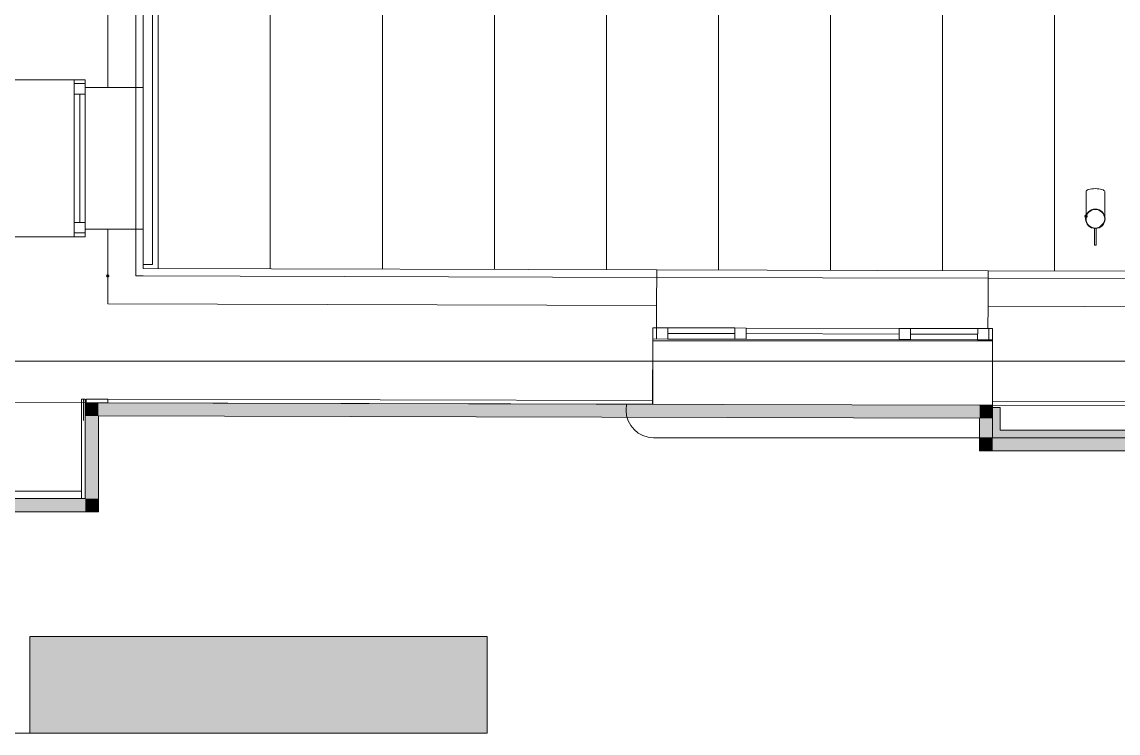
# Model space of a CAD drawing. Header units: millimetres. Extents: x 0 to 1189, y 0 to 841.
# Drawn here: x 405.9 to 464.6, y 397.5 to 435.5 of the extents above; entities that cross this region are included whole.
import ezdxf

# ---------------------------------------------------------------- set-up
doc = ezdxf.new("R2010")
doc.units = ezdxf.units.MM

msp = doc.modelspace()

# ---------------------------------------------------------------- hatches: boundary and pattern name
h = msp.add_hatch(color=7)
h.dxf.hatch_style = 2
h.paths.add_polyline_path([(462.836707, 425.13342), (462.863145, 425.069858), (462.926707, 425.04342), (462.99027, 425.069858), (463.016707, 425.13342), (463.016707, 425.14542), (462.99027, 425.208983), (462.926707, 425.23542), (462.863145, 425.208983), (462.836707, 425.14542)])
h = msp.add_hatch(color=7)
h.dxf.hatch_style = 2
h.paths.add_polyline_path([(410.526627, 422.033415), (410.463065, 422.006978), (410.436627, 421.943415), (410.463065, 421.879853), (410.526627, 421.853415), (410.59419, 421.879853), (410.620627, 421.943415), (410.59419, 422.006978)])
at = {"true_color": 0xf1d696}
h = msp.add_hatch(color=41, dxfattribs=at)
h.dxf.hatch_style = 2
h.paths.add_polyline_path([(410.026626, 414.445404), (409.326625, 414.447404), (409.326625, 415.147405)])
h = msp.add_hatch(color=41, dxfattribs=at)
h.dxf.hatch_style = 2
h.paths.add_polyline_path([(409.326625, 415.147405), (410.026626, 415.145405), (410.026626, 414.445404)])
h = msp.add_hatch(color=41, dxfattribs=at)
h.dxf.hatch_style = 2
h.paths.add_polyline_path([(410.026626, 414.445404), (410.026626, 415.145405), (457.223699, 415.021405), (457.222699, 414.320404)])
h = msp.add_hatch(color=41, dxfattribs=at)
h.dxf.hatch_style = 2
h.paths.add_polyline_path([(457.222699, 414.320404), (457.223699, 415.021405), (457.9237, 415.019405)])
h = msp.add_hatch(color=41, dxfattribs=at)
h.dxf.hatch_style = 2
h.paths.add_polyline_path([(457.9217, 415.018405), (457.9227, 414.319404), (457.222699, 414.320404)])
h = msp.add_hatch(color=7)
h.dxf.hatch_style = 2
h.paths.add_polyline_path([(457.9217, 413.676403), (457.9217, 414.898405), (458.3217, 414.898405), (458.3217, 413.676403)])
h = msp.add_hatch(color=41, dxfattribs=at)
h.dxf.hatch_style = 2
h.paths.add_polyline_path([(410.026626, 410.012397), (409.326625, 410.012397), (409.326625, 414.447404), (410.026626, 414.445404)])
h = msp.add_hatch(color=41, dxfattribs=at)
h.dxf.hatch_style = 2
h.paths.add_polyline_path([(457.222699, 414.320404), (457.9227, 414.319404), (457.9217, 413.276402), (457.221699, 413.276402)])
h = msp.add_hatch(color=7)
h.dxf.hatch_style = 2
h.paths.add_polyline_path([(457.9217, 413.276402), (457.9217, 413.676403), (467.351714, 413.676403), (467.351714, 413.276402)])
h = msp.add_hatch(color=41, dxfattribs=at)
h.dxf.hatch_style = 2
h.paths.add_polyline_path([(457.220699, 412.576401), (457.221699, 413.276402), (457.9217, 413.276402)])
h = msp.add_hatch(color=41, dxfattribs=at)
h.dxf.hatch_style = 2
h.paths.add_polyline_path([(457.9217, 413.276402), (457.9207, 412.576401), (457.220699, 412.576401)])
h = msp.add_hatch(color=41, dxfattribs=at)
h.dxf.hatch_style = 2
h.paths.add_polyline_path([(457.9207, 412.576401), (457.9217, 413.276402), (467.751715, 413.276402), (467.750715, 412.576401)])
h = msp.add_hatch(color=41, dxfattribs=at)
h.dxf.hatch_style = 2
h.paths.add_polyline_path([(379.187579, 409.312396), (379.187579, 410.012397), (409.326625, 410.012397), (409.326625, 409.312396)])
h = msp.add_hatch(color=41, dxfattribs=at)
h.dxf.hatch_style = 2
h.paths.add_polyline_path([(409.326625, 410.012397), (410.026626, 409.312396), (409.326625, 409.312396)])
h = msp.add_hatch(color=41, dxfattribs=at)
h.dxf.hatch_style = 2
h.paths.add_polyline_path([(410.026626, 410.012397), (410.026626, 409.312396), (409.326625, 410.012397)])
at = {"true_color": 0xffffff}
h = msp.add_hatch(color=7, dxfattribs=at)
h.dxf.hatch_style = 2
h.paths.add_polyline_path([(406.348621, 402.631386), (430.846658, 402.631386), (430.846658, 397.455378), (406.348621, 397.455378)])
at = {"true_color": 0x0077b0}
h = msp.add_hatch(color=144, dxfattribs=at)
h.dxf.hatch_style = 2
h.paths.add_polyline_path([(407.860495, 402.649132), (407.936907, 402.62357), (407.96247, 402.547157), (407.96247, 400.729801), (407.936907, 400.655042), (407.860495, 400.631133), (407.784358, 400.655042), (407.759071, 400.729801), (407.759071, 402.21698), (407.350069, 401.599067), (407.305008, 401.554694), (407.254158, 401.540087), (407.205307, 401.554694), (407.161003, 401.599067), (406.75145, 402.21698), (406.75145, 400.729801), (406.726163, 400.655042), (406.650026, 400.631133), (406.573889, 400.655042), (406.548602, 400.729801), (406.548602, 402.547157), (406.573889, 402.62357), (406.650026, 402.649132), (406.699015, 402.636385), (406.737669, 402.59842), (407.254158, 401.822309), (407.776159, 402.603933), (407.812126, 402.638108)])
h = msp.add_hatch(color=144, dxfattribs=at)
h.dxf.hatch_style = 2
h.paths.add_polyline_path([(410.285578, 401.638755), (410.08218, 401.638755), (410.008661, 401.664042), (409.983512, 401.740178), (410.008661, 401.816315), (410.08218, 401.841602), (410.285578, 401.841602), (410.402505, 401.86434), (410.500001, 401.929245), (410.566147, 402.027155), (410.587644, 402.143668), (410.566147, 402.260594), (410.500001, 402.358091), (410.402505, 402.424236), (410.285578, 402.445734), (409.882089, 402.445734), (409.805952, 402.471228), (409.780665, 402.547157), (409.805952, 402.62357), (409.882089, 402.649132), (410.285578, 402.649132), (410.386011, 402.640098), (410.479262, 402.612821), (410.564553, 402.567044), (410.641112, 402.502509), (410.706078, 402.424038), (410.752802, 402.337765), (410.781026, 402.244153), (410.790491, 402.143668), (410.777865, 402.024657), (410.739917, 401.917532), (410.676545, 401.822602), (410.587644, 401.740178), (410.676545, 401.657754), (410.739917, 401.562825), (410.777865, 401.4557), (410.790491, 401.336689), (410.790491, 401.13329), (410.781026, 401.033245), (410.752802, 400.940641), (410.706078, 400.855478), (410.641112, 400.777756), (410.563391, 400.713221), (410.478228, 400.667444), (410.385624, 400.640168), (410.285578, 400.631133), (409.882089, 400.631133), (409.805952, 400.655042), (409.780665, 400.729801), (409.805952, 400.806213), (409.882089, 400.831776), (410.285578, 400.831776), (410.402505, 400.854582), (410.500001, 400.921624), (410.566147, 401.0185), (410.587644, 401.136046), (410.587644, 401.336689), (410.566147, 401.453615), (410.500001, 401.551111), (410.402505, 401.617257)])
h = msp.add_hatch(color=144, dxfattribs=at)
h.dxf.hatch_style = 2
h.paths.add_polyline_path([(409.274919, 401.13329), (408.46794, 401.13329), (408.391804, 401.158853), (408.366517, 401.235265), (408.391804, 401.311402), (408.46794, 401.336689), (409.274919, 401.336689), (409.351056, 401.311402), (409.376343, 401.235265), (409.351056, 401.158853)])
h = msp.add_hatch(color=144, dxfattribs=at)
h.paths.add_polyline_path([(418.032318, 399.656248), (418.032318, 398.445228), (418.002828, 398.288545), (417.913807, 398.157494), (417.7831, 398.070057), (417.628828, 398.041739), (417.425981, 398.041739), (417.269643, 398.070057), (417.141003, 398.157494), (417.051981, 398.288545), (417.022491, 398.445228), (417.022491, 399.04936), (417.051981, 399.206043), (417.141003, 399.337095), (417.270676, 399.423498), (417.425981, 399.45285), (417.829471, 399.45285), (417.829471, 399.656248), (417.814932, 399.734383), (417.772695, 399.800115), (417.707376, 399.84187), (417.628828, 399.856339), (417.324006, 399.856339), (417.250488, 399.881833), (417.225339, 399.957763), (417.250488, 400.034175), (417.324006, 400.059738), (417.628828, 400.059738), (417.785167, 400.030041), (417.913807, 399.941227), (418.002828, 399.81238)])
h.paths.add_polyline_path([(417.829471, 398.445228), (417.829471, 399.249451), (417.425981, 399.249451), (417.347433, 399.235189), (417.282114, 399.193227), (417.239877, 399.127495), (417.225339, 399.04936), (417.225339, 398.445228), (417.240221, 398.368127), (417.28487, 398.301361), (417.349844, 398.256988), (417.425981, 398.242381), (417.628828, 398.242381), (417.705998, 398.256988), (417.769939, 398.301361), (417.814588, 398.367093)])
h = msp.add_hatch(color=144, dxfattribs=at)
h.paths.add_polyline_path([(406.548602, 398.543896), (406.548602, 398.947937), (406.557637, 399.049576), (406.584914, 399.142998), (406.63069, 399.228462), (406.695226, 399.306227), (406.77299, 399.370762), (406.858454, 399.416538), (406.951877, 399.443815), (407.053516, 399.45285), (407.248577, 399.416883), (407.411806, 399.308983), (407.476341, 399.231175), (407.522118, 399.145409), (407.549394, 399.051169), (407.558429, 398.947937), (407.558429, 398.543896), (407.548963, 398.44385), (407.52074, 398.351246), (407.474015, 398.266083), (407.40905, 398.188362), (407.332491, 398.123827), (407.247199, 398.07805), (407.153949, 398.050773), (407.053516, 398.041739), (406.951877, 398.050773), (406.858454, 398.07805), (406.77299, 398.123827), (406.695226, 398.188362), (406.63069, 398.266083), (406.584914, 398.351246), (406.557637, 398.44385)])
h.paths.add_polyline_path([(407.355582, 398.546652), (407.355582, 398.950693), (407.334084, 399.066172), (407.267938, 399.165115), (407.170442, 399.230779), (407.053516, 399.252207), (406.936589, 399.230779), (406.839093, 399.165115), (406.772947, 399.066172), (406.75145, 398.950693), (406.75145, 398.546652), (406.772947, 398.429105), (406.839093, 398.332229), (406.936589, 398.265188), (407.053516, 398.242381), (407.170442, 398.265188), (407.267938, 398.332229), (407.334084, 398.430139)])
h = msp.add_hatch(color=144, dxfattribs=at)
h.dxf.hatch_style = 2
h.paths.add_polyline_path([(408.064329, 399.45285), (408.972732, 399.45285), (409.128106, 399.423498), (409.258261, 399.337095), (409.347076, 399.206043), (409.376773, 399.04936), (409.376773, 398.140406), (409.35121, 398.065648), (409.274798, 398.041739), (409.198661, 398.065648), (409.173374, 398.140406), (409.173374, 399.04936), (409.158905, 399.127495), (409.11715, 399.193227), (409.051349, 399.236222), (408.972732, 399.249451), (408.769885, 399.249451), (408.769885, 398.140406), (408.744391, 398.065648), (408.668461, 398.041739), (408.59446, 398.065648), (408.569242, 398.140406), (408.569242, 399.249451), (408.165753, 399.249451), (408.165753, 398.140406), (408.140466, 398.065648), (408.064329, 398.041739), (407.988192, 398.065648), (407.962905, 398.140406), (407.962905, 399.354182), (407.988192, 399.427907)])
h = msp.add_hatch(color=144, dxfattribs=at)
h.dxf.hatch_style = 2
h.paths.add_polyline_path([(410.472488, 398.140406), (410.472488, 399.354182), (410.497775, 399.427907), (410.573911, 399.45285), (411.078824, 399.45285), (411.233096, 399.423498), (411.363803, 399.337095), (411.452824, 399.206043), (411.482314, 399.04936), (411.482314, 398.140406), (411.457027, 398.065648), (411.38089, 398.041739), (411.304754, 398.065648), (411.279467, 398.140406), (411.279467, 399.04936), (411.264928, 399.127495), (411.222692, 399.193227), (411.157373, 399.236222), (411.078824, 399.249451), (410.675335, 399.249451), (410.675335, 398.140406), (410.650048, 398.065648), (410.573911, 398.041739), (410.497775, 398.065648)])
h = msp.add_hatch(color=144, dxfattribs=at)
h.paths.add_polyline_path([(411.886791, 398.543896), (411.886791, 398.947937), (411.895825, 399.049576), (411.923102, 399.142998), (411.968879, 399.228462), (412.033414, 399.306227), (412.111178, 399.370762), (412.196642, 399.416538), (412.290065, 399.443815), (412.391704, 399.45285), (412.586765, 399.416883), (412.749994, 399.308983), (412.814529, 399.231175), (412.860306, 399.145409), (412.887582, 399.051169), (412.896617, 398.947937), (412.896617, 398.543896), (412.887152, 398.44385), (412.858928, 398.351246), (412.812204, 398.266083), (412.747238, 398.188362), (412.670679, 398.123827), (412.585387, 398.07805), (412.492137, 398.050773), (412.391704, 398.041739), (412.290065, 398.050773), (412.196642, 398.07805), (412.111178, 398.123827), (412.033414, 398.188362), (411.968879, 398.266083), (411.923102, 398.351246), (411.895825, 398.44385)])
h.paths.add_polyline_path([(412.69377, 398.546652), (412.69377, 398.950693), (412.672272, 399.066172), (412.606127, 399.165115), (412.50863, 399.230779), (412.391704, 399.252207), (412.274777, 399.230779), (412.177281, 399.165115), (412.111135, 399.066172), (412.089638, 398.950693), (412.089638, 398.546652), (412.111135, 398.429105), (412.177281, 398.332229), (412.274777, 398.265188), (412.391704, 398.242381), (412.50863, 398.265188), (412.606127, 398.332229), (412.672272, 398.430139)])
h = msp.add_hatch(color=144, dxfattribs=at)
h.dxf.hatch_style = 2
h.paths.add_polyline_path([(413.806007, 399.45285), (414.209496, 399.45285), (414.285633, 399.427907), (414.31092, 399.354182), (414.31092, 398.140406), (414.285633, 398.065648), (414.209496, 398.041739), (414.13336, 398.065648), (414.108073, 398.140406), (414.108073, 399.249451), (413.876562, 399.249451), (413.495673, 398.109538), (413.461704, 398.058689), (413.402517, 398.041739), (413.326381, 398.067026), (413.301094, 398.143162), (413.306606, 398.174582), (413.704583, 399.37127), (413.744753, 399.433144)])
h = msp.add_hatch(color=144, dxfattribs=at)
h.paths.add_polyline_path([(415.522376, 399.249451), (415.118886, 399.249451), (415.040338, 399.235189), (414.975019, 399.193227), (414.932782, 399.127495), (414.918244, 399.04936), (414.918244, 398.445228), (414.933127, 398.368127), (414.977775, 398.301361), (415.042749, 398.256988), (415.118886, 398.242381), (415.321733, 398.242381), (415.398903, 398.256988), (415.462844, 398.301361), (415.507493, 398.367093), (415.522376, 398.445228)])
h.paths.add_polyline_path([(415.925865, 398.140406), (415.900923, 398.065648), (415.827198, 398.041739), (415.697593, 398.06737), (415.595687, 398.145918), (415.470493, 398.06737), (415.321733, 398.041739), (415.118886, 398.041739), (414.962548, 398.070057), (414.833908, 398.157494), (414.744887, 398.287512), (414.715397, 398.445228), (414.715397, 399.04936), (414.744887, 399.206043), (414.833908, 399.337095), (414.962548, 399.423498), (415.118886, 399.45285), (415.623799, 399.45285), (415.699936, 399.427907), (415.725223, 399.354182), (415.725223, 398.343805), (415.750785, 398.267668), (415.827198, 398.242381), (415.900923, 398.216818)])
h = msp.add_hatch(color=144, dxfattribs=at)
h.paths.add_polyline_path([(418.436794, 398.543896), (418.436794, 398.947937), (418.445829, 399.049576), (418.473106, 399.142998), (418.518882, 399.228462), (418.583418, 399.306227), (418.661182, 399.370762), (418.746646, 399.416538), (418.840069, 399.443815), (418.941708, 399.45285), (419.136769, 399.416883), (419.299998, 399.308983), (419.364533, 399.231175), (419.41031, 399.145409), (419.437586, 399.051169), (419.446621, 398.947937), (419.446621, 398.543896), (419.437155, 398.44385), (419.408931, 398.351246), (419.362207, 398.266083), (419.297241, 398.188362), (419.220683, 398.123827), (419.135391, 398.07805), (419.042141, 398.050773), (418.941708, 398.041739), (418.840069, 398.050773), (418.746646, 398.07805), (418.661182, 398.123827), (418.583418, 398.188362), (418.518882, 398.266083), (418.473106, 398.351246), (418.445829, 398.44385)])
h.paths.add_polyline_path([(419.243774, 398.546652), (419.243774, 398.950693), (419.222276, 399.066172), (419.15613, 399.165115), (419.058634, 399.230779), (418.941708, 399.252207), (418.824781, 399.230779), (418.727285, 399.165115), (418.661139, 399.066172), (418.639642, 398.950693), (418.639642, 398.546652), (418.661139, 398.429105), (418.727285, 398.332229), (418.824781, 398.265188), (418.941708, 398.242381), (419.058634, 398.265188), (419.15613, 398.332229), (419.222276, 398.430139)])
h = msp.add_hatch(color=144, dxfattribs=at)
h.dxf.hatch_style = 2
h.paths.add_polyline_path([(420.542346, 398.140406), (420.542346, 399.354182), (420.567633, 399.427907), (420.64377, 399.45285), (421.148683, 399.45285), (421.302955, 399.423498), (421.433661, 399.337095), (421.522683, 399.206043), (421.552173, 399.04936), (421.552173, 398.140406), (421.526886, 398.065648), (421.450749, 398.041739), (421.374613, 398.065648), (421.349326, 398.140406), (421.349326, 399.04936), (421.334787, 399.127495), (421.29255, 399.193227), (421.227231, 399.236222), (421.148683, 399.249451), (420.745194, 399.249451), (420.745194, 398.140406), (420.719907, 398.065648), (420.64377, 398.041739), (420.567633, 398.065648)])
h = msp.add_hatch(color=144, dxfattribs=at)
h.paths.add_polyline_path([(421.956649, 398.543896), (421.956649, 398.947937), (421.965684, 399.049576), (421.992961, 399.142998), (422.038737, 399.228462), (422.103273, 399.306227), (422.181037, 399.370762), (422.266501, 399.416538), (422.359924, 399.443815), (422.461563, 399.45285), (422.656624, 399.416883), (422.819852, 399.308983), (422.884388, 399.231175), (422.930164, 399.145409), (422.957441, 399.051169), (422.966476, 398.947937), (422.966476, 398.543896), (422.95701, 398.44385), (422.928786, 398.351246), (422.882062, 398.266083), (422.817096, 398.188362), (422.740538, 398.123827), (422.655246, 398.07805), (422.561996, 398.050773), (422.461563, 398.041739), (422.359924, 398.050773), (422.266501, 398.07805), (422.181037, 398.123827), (422.103273, 398.188362), (422.038737, 398.266083), (421.992961, 398.351246), (421.965684, 398.44385)])
h.paths.add_polyline_path([(422.763629, 398.546652), (422.763629, 398.950693), (422.742131, 399.066172), (422.675985, 399.165115), (422.578489, 399.230779), (422.461563, 399.252207), (422.344636, 399.230779), (422.24714, 399.165115), (422.180994, 399.066172), (422.159497, 398.950693), (422.159497, 398.546652), (422.180994, 398.429105), (422.24714, 398.332229), (422.344636, 398.265188), (422.461563, 398.242381), (422.578489, 398.265188), (422.675985, 398.332229), (422.742131, 398.430139)])
h = msp.add_hatch(color=144, dxfattribs=at)
h.dxf.hatch_style = 2
h.paths.add_polyline_path([(423.472376, 399.45285), (424.380779, 399.45285), (424.536153, 399.423498), (424.666308, 399.337095), (424.755123, 399.206043), (424.78482, 399.04936), (424.78482, 398.140406), (424.759257, 398.065648), (424.682845, 398.041739), (424.606708, 398.065648), (424.581421, 398.140406), (424.581421, 399.04936), (424.566952, 399.127495), (424.525197, 399.193227), (424.459396, 399.236222), (424.380779, 399.249451), (424.177931, 399.249451), (424.177931, 398.140406), (424.152438, 398.065648), (424.076508, 398.041739), (424.002507, 398.065648), (423.977289, 398.140406), (423.977289, 399.249451), (423.5738, 399.249451), (423.5738, 398.140406), (423.548513, 398.065648), (423.472376, 398.041739), (423.396239, 398.065648), (423.370952, 398.140406), (423.370952, 399.354182), (423.396239, 399.427907)])
h = msp.add_hatch(color=144, dxfattribs=at)
h.paths.add_polyline_path([(425.189021, 398.543896), (425.189021, 398.947937), (425.198056, 399.049576), (425.225332, 399.142998), (425.271109, 399.228462), (425.335644, 399.306227), (425.413409, 399.370762), (425.498873, 399.416538), (425.592295, 399.443815), (425.693934, 399.45285), (425.888996, 399.416883), (426.052224, 399.308983), (426.116759, 399.231175), (426.162536, 399.145409), (426.189813, 399.051169), (426.198847, 398.947937), (426.198847, 398.543896), (426.189382, 398.44385), (426.161158, 398.351246), (426.114434, 398.266083), (426.049468, 398.188362), (425.97291, 398.123827), (425.887618, 398.07805), (425.794367, 398.050773), (425.693934, 398.041739), (425.592295, 398.050773), (425.498873, 398.07805), (425.413409, 398.123827), (425.335644, 398.188362), (425.271109, 398.266083), (425.225332, 398.351246), (425.198056, 398.44385)])
h.paths.add_polyline_path([(425.996, 398.546652), (425.996, 398.950693), (425.974503, 399.066172), (425.908357, 399.165115), (425.810861, 399.230779), (425.693934, 399.252207), (425.577008, 399.230779), (425.479512, 399.165115), (425.413366, 399.066172), (425.391868, 398.950693), (425.391868, 398.546652), (425.413366, 398.429105), (425.479512, 398.332229), (425.577008, 398.265188), (425.693934, 398.242381), (425.810861, 398.265188), (425.908357, 398.332229), (425.974503, 398.430139)])
h = msp.add_hatch(color=144, dxfattribs=at)
h.dxf.hatch_style = 2
h.paths.add_polyline_path([(427.108237, 399.45285), (427.511727, 399.45285), (427.587863, 399.427907), (427.61315, 399.354182), (427.61315, 398.140406), (427.587863, 398.065648), (427.511727, 398.041739), (427.43559, 398.065648), (427.410303, 398.140406), (427.410303, 399.249451), (427.178793, 399.249451), (426.797903, 398.109538), (426.763934, 398.058689), (426.704748, 398.041739), (426.628611, 398.067026), (426.603324, 398.143162), (426.608836, 398.174582), (427.006814, 399.37127), (427.046983, 399.433144)])
h = msp.add_hatch(color=144, dxfattribs=at)
h.dxf.hatch_style = 2
h.paths.add_polyline_path([(428.220474, 398.789738), (428.855474, 399.424738), (428.886618, 399.446235), (428.92603, 399.45285), (429.002166, 399.427907), (429.027453, 399.354182), (428.996585, 399.283627), (428.553408, 398.837694), (429.008161, 398.199937), (429.027453, 398.140406), (429.002166, 398.065648), (428.92603, 398.041739), (428.877454, 398.052418), (428.841694, 398.084182), (428.406785, 398.693826), (428.220474, 398.50476), (428.220474, 398.140406), (428.195187, 398.065648), (428.119051, 398.041739), (428.042914, 398.065648), (428.017627, 398.140406), (428.017627, 399.354182), (428.042914, 399.427907), (428.119051, 399.45285), (428.195187, 399.427907), (428.220474, 399.354182)])
h = msp.add_hatch(color=144, dxfattribs=at)
h.paths.add_polyline_path([(430.238909, 399.249451), (429.83542, 399.249451), (429.756871, 399.235189), (429.691552, 399.193227), (429.649316, 399.127495), (429.634777, 399.04936), (429.634777, 398.445228), (429.64966, 398.368127), (429.694308, 398.301361), (429.759283, 398.256988), (429.83542, 398.242381), (430.038267, 398.242381), (430.115437, 398.256988), (430.179378, 398.301361), (430.224026, 398.367093), (430.238909, 398.445228)])
h.paths.add_polyline_path([(430.642399, 398.140406), (430.617456, 398.065648), (430.543731, 398.041739), (430.414127, 398.06737), (430.312221, 398.145918), (430.187026, 398.06737), (430.038267, 398.041739), (429.83542, 398.041739), (429.679081, 398.070057), (429.550441, 398.157494), (429.46142, 398.287512), (429.43193, 398.445228), (429.43193, 399.04936), (429.46142, 399.206043), (429.550441, 399.337095), (429.679081, 399.423498), (429.83542, 399.45285), (430.340333, 399.45285), (430.416469, 399.427907), (430.441756, 399.354182), (430.441756, 398.343805), (430.467319, 398.267668), (430.543731, 398.242381), (430.617456, 398.216818)])

# ---------------------------------------------------------------- linework, layer by layer
at = {"color": 7, "lineweight": 0}
for points in [[(413.237631, 497.334531), (413.237631, 422.336416)], [(419.237641, 497.334531), (419.237641, 422.321416)], [(425.23765, 497.334531), (425.23765, 422.305416)], [(431.237659, 497.334531), (431.237659, 422.289416)], [(437.237668, 497.334531), (437.237668, 422.273416)], [(443.237677, 497.334531), (443.237677, 422.257416)], [(449.237686, 497.334531), (449.237686, 422.242416)], [(455.237696, 497.334531), (455.237696, 422.226416)], [(461.237705, 497.334531), (461.237705, 422.210416)], [(412.926631, 496.74753), (412.926631, 422.547416)], [(412.026629, 495.547528), (412.026629, 432.044431)], [(412.42663, 432.044431), (412.42663, 495.747528)], [(410.526627, 494.047525), (410.526627, 432.044431)], [(405.426619, 432.444431), (408.726624, 432.444431)], [(408.726624, 431.68443), (408.726624, 432.444431)], [(408.726624, 432.444431), (409.326625, 432.444431)], [(409.326625, 432.444431), (408.726624, 432.444431)], [(408.726624, 432.444431), (408.726624, 431.68443)], [(408.726624, 432.244431), (409.326625, 432.244431)], [(409.326625, 432.444431), (409.326625, 431.68443)], [(409.326625, 431.68443), (409.326625, 432.444431)], [(409.326625, 431.68443), (408.726624, 431.68443)], [(408.726624, 424.80442), (408.726624, 431.68443)], [(409.026625, 431.68443), (409.026625, 424.80442)], [(409.326625, 432.044431), (410.526627, 432.044431)], [(409.326625, 431.68443), (409.326625, 424.80442)], [(410.526627, 432.044431), (412.42663, 432.044431)], [(412.026629, 424.444419), (412.026629, 432.044431)], [(412.42663, 432.044431), (412.42663, 424.444419)], [(462.926671, 426.464382), (462.936835, 426.495403), (462.965984, 426.524304), (463.012101, 426.550462), (463.073171, 426.573257), (463.147179, 426.592067), (463.232109, 426.606273), (463.325945, 426.615251), (463.426672, 426.618382)], [(462.926707, 426.464422), (462.926707, 426.039422)], [(463.426672, 426.618382), (463.527398, 426.615251), (463.621235, 426.606273), (463.706164, 426.592067), (463.780172, 426.573257), (463.841243, 426.550462), (463.88736, 426.524304), (463.916508, 426.495403), (463.926673, 426.464382)], [(463.926709, 426.039422), (463.926709, 426.464422)], [(462.926707, 426.015422), (462.926707, 426.039422)], [(462.926707, 425.959421), (462.926707, 426.015422)], [(462.926707, 425.904421), (462.926707, 425.959421)], [(462.926707, 425.849421), (462.926707, 425.904421)], [(462.926707, 425.796421), (462.926707, 425.849421)], [(462.926707, 425.743421), (462.926707, 425.796421)], [(462.926707, 425.692421), (462.926707, 425.743421)], [(462.926707, 425.642421), (462.926707, 425.692421)], [(463.926709, 426.039422), (463.926709, 425.982422)], [(463.926709, 425.982422), (463.926709, 425.927421)], [(463.926709, 425.927421), (463.926709, 425.872421)], [(463.926709, 425.872421), (463.926709, 425.818421)], [(463.926709, 425.818421), (463.926709, 425.765421)], [(463.926709, 425.765421), (463.926709, 425.713421)], [(463.926709, 425.713421), (463.926709, 425.663421)], [(463.926709, 425.663421), (463.926709, 425.614421)], [(463.426708, 424.483419), (463.321964, 424.49395), (463.22438, 424.524169), (463.136053, 424.572013), (463.059082, 424.635419), (462.995565, 424.712326), (462.947598, 424.80067), (462.917279, 424.898389), (462.906707, 425.00342), (462.917279, 425.108164), (462.947598, 425.205748), (462.995565, 425.294075), (463.059082, 425.371046), (463.136053, 425.434563), (463.22438, 425.48253), (463.321964, 425.512849), (463.426708, 425.523421)], [(462.926707, 425.594421), (462.926707, 425.642421)], [(462.926707, 425.547421), (462.926707, 425.594421)], [(462.926707, 425.501421), (462.926707, 425.547421)], [(463.426708, 424.503419), (463.325981, 424.513542), (463.232145, 424.542591), (463.147215, 424.588585), (463.073207, 424.649544), (463.012137, 424.723488), (462.96602, 424.808435), (462.936871, 424.902406), (462.926707, 425.00342), (462.936871, 425.104147), (462.96602, 425.197983), (463.012137, 425.282913), (463.073207, 425.356921), (463.147215, 425.417991), (463.232145, 425.464108), (463.325981, 425.493257), (463.426708, 425.503421)], [(462.926707, 425.458421), (462.926707, 425.501421)], [(462.926707, 425.415421), (462.926707, 425.458421)], [(462.926707, 425.375421), (462.926707, 425.415421)], [(462.926707, 425.336421), (462.926707, 425.375421)], [(462.926707, 425.29942), (462.926707, 425.336421)], [(462.926707, 425.26542), (462.926707, 425.29942)], [(462.926707, 425.23242), (462.926707, 425.26542)], [(462.926707, 425.20142), (462.926707, 425.23242)], [(462.926707, 425.17242), (462.926707, 425.20142)], [(462.926707, 425.14542), (462.926707, 425.17242)], [(462.935707, 425.09842), (462.939707, 425.11442)], [(463.023707, 425.29842), (463.046707, 425.328421)], [(463.202708, 425.449421), (463.228708, 425.462421)], [(463.426708, 425.523421), (463.531452, 425.512849), (463.629036, 425.48253), (463.717363, 425.434563), (463.794334, 425.371046), (463.857851, 425.294075), (463.905818, 425.205748), (463.936137, 425.108164), (463.946709, 425.00342), (463.936137, 424.898389), (463.905818, 424.80067), (463.857851, 424.712326), (463.794334, 424.635419), (463.717363, 424.572013), (463.629036, 424.524169), (463.531452, 424.49395), (463.426708, 424.483419)], [(463.426708, 425.503421), (463.527435, 425.493257), (463.621271, 425.464108), (463.706201, 425.417991), (463.780209, 425.356921), (463.841279, 425.282913), (463.887396, 425.197983), (463.916545, 425.104147), (463.926709, 425.00342), (463.916545, 424.902406), (463.887396, 424.808435), (463.841279, 424.723488), (463.780209, 424.649544), (463.706201, 424.588585), (463.621271, 424.542591), (463.527435, 424.513542), (463.426708, 424.503419)], [(463.624708, 425.462421), (463.643708, 425.453421)], [(463.806709, 425.328421), (463.830709, 425.29842)], [(463.914709, 425.11442), (463.917709, 425.09842)], [(463.926709, 425.614421), (463.926709, 425.566421)], [(463.926709, 425.566421), (463.926709, 425.520421)], [(463.926709, 425.520421), (463.926709, 425.476421)], [(463.926709, 425.476421), (463.926709, 425.433421)], [(463.926709, 425.433421), (463.926709, 425.392421)], [(463.926709, 425.392421), (463.926709, 425.352421)], [(463.926709, 425.352421), (463.926709, 425.31542)], [(463.926709, 425.31542), (463.926709, 425.27942)], [(463.926709, 425.27942), (463.926709, 425.24542)], [(463.926709, 425.24542), (463.926709, 425.21342)], [(463.926709, 425.21342), (463.926709, 425.18442)], [(463.926709, 425.18442), (463.926709, 425.15642)], [(463.926709, 425.15642), (463.926709, 425.13342)], [(409.326625, 424.80442), (408.726624, 424.80442)], [(408.726624, 424.80442), (408.726624, 424.044419)], [(408.726624, 424.80442), (408.726624, 424.044419)], [(409.326625, 424.044419), (409.326625, 424.80442)], [(409.326625, 424.044419), (409.326625, 424.80442)], [(462.939707, 424.89142), (462.935707, 424.90742)], [(463.046707, 424.67742), (463.023707, 424.70742)], [(463.228708, 424.543419), (463.202708, 424.556419)], [(463.376708, 424.494419), (463.376708, 423.589418)], [(463.476708, 423.589418), (463.476708, 424.494419)], [(463.643708, 424.552419), (463.624708, 424.543419)], [(463.647708, 424.557419), (463.871709, 424.78242)], [(463.830709, 424.70742), (463.806709, 424.67742)], [(463.917709, 424.90742), (463.914709, 424.89142)], [(408.726624, 424.044419), (405.426619, 424.044419)], [(408.726624, 424.244419), (409.326625, 424.244419)], [(408.726624, 424.044419), (409.326625, 424.044419)], [(408.726624, 424.044419), (409.326625, 424.044419)], [(410.526627, 424.444419), (409.326625, 424.444419)], [(412.42663, 424.444419), (410.526627, 424.444419)], [(410.526627, 424.444419), (410.526627, 420.443413)], [(412.026629, 424.444419), (412.026629, 421.940415)], [(412.42663, 422.338416), (412.42663, 424.444419)], [(463.476708, 423.589418), (463.376708, 423.589418)], [(412.42663, 422.547416), (412.926631, 422.547416)], [(439.931672, 422.266416), (412.42663, 422.338416)], [(439.926672, 420.366413), (439.931672, 422.266416)], [(439.931672, 422.266416), (457.681699, 422.219416)], [(457.681699, 422.219416), (457.680699, 421.819415)], [(467.981715, 422.192416), (457.681699, 422.219416)], [(410.530627, 421.943415), (410.526627, 420.443413)], [(412.026629, 421.940415), (412.42663, 421.940415)], [(439.930672, 421.866415), (412.026629, 421.940415)], [(457.680699, 421.819415), (439.930672, 421.866415)], [(457.680699, 421.819415), (457.676699, 420.319413)], [(457.680699, 421.819415), (467.980715, 421.792415)], [(439.926672, 420.366413), (410.526627, 420.443413)], [(410.526627, 420.443413), (439.926672, 420.366413)], [(439.923672, 419.166411), (439.926672, 420.366413)], [(457.676699, 420.319413), (457.673699, 419.119411)], [(467.976715, 420.292413), (457.676699, 420.319413)], [(457.676699, 420.319413), (457.706699, 420.319413)], [(457.706699, 420.319413), (467.976715, 420.292413)], [(439.721672, 418.56741), (439.723672, 419.167411)], [(439.723672, 419.167411), (439.721672, 418.56741)], [(439.723672, 419.167411), (440.523673, 419.164411)], [(440.523673, 419.164411), (439.723672, 419.167411)], [(439.921672, 418.56641), (439.923672, 419.166411)], [(440.523673, 419.164411), (440.521673, 418.56441)], [(440.522673, 418.864411), (444.122679, 418.855411)], [(440.523673, 419.164411), (444.123679, 419.155411)], [(444.121679, 418.55541), (444.123679, 419.155411)], [(444.123679, 419.155411), (444.723679, 419.153411)], [(444.723679, 419.153411), (444.123679, 419.155411)], [(444.723679, 419.153411), (444.721679, 418.55341)], [(444.722679, 418.853411), (452.922692, 418.832411)], [(444.723679, 419.153411), (452.923692, 419.132411)], [(452.921692, 418.53241), (452.923692, 419.132411)], [(452.923692, 419.132411), (453.523693, 419.130411)], [(453.523693, 419.130411), (452.923692, 419.132411)], [(453.523693, 419.130411), (453.521693, 418.53041)], [(453.522693, 418.830411), (457.122698, 418.821411)], [(453.523693, 419.130411), (457.123698, 419.121411)], [(457.123698, 419.121411), (457.121698, 418.52141)], [(457.9237, 419.119411), (457.123698, 419.121411)], [(457.9237, 419.119411), (457.123698, 419.121411)], [(457.721699, 418.51941), (457.723699, 419.119411)], [(457.9217, 418.51941), (457.9237, 419.119411)], [(457.9217, 418.51941), (457.9237, 419.119411)], [(439.713672, 415.267405), (439.721672, 418.56741)], [(440.521673, 418.56441), (439.721672, 418.56741)], [(439.721672, 418.56741), (440.521673, 418.56441)], [(439.723672, 418.46741), (439.723672, 415.076405)], [(457.9217, 418.46741), (439.723672, 418.46741)], [(444.121679, 418.55541), (440.521673, 418.56441)], [(444.721679, 418.55341), (444.121679, 418.55541)], [(444.121679, 418.55541), (444.721679, 418.55341)], [(452.921692, 418.53241), (444.721679, 418.55341)], [(453.521693, 418.53041), (452.921692, 418.53241)], [(452.921692, 418.53241), (453.521693, 418.53041)], [(457.121698, 418.52141), (453.521693, 418.53041)], [(457.121698, 418.52141), (457.9217, 418.51941)], [(457.121698, 418.52141), (457.9217, 418.51941)], [(457.9217, 418.51941), (457.9127, 415.219405)], [(202.529309, 417.371408), (863.72632, 417.371408)], [(405.426619, 415.157405), (410.526627, 415.143405)], [(409.126625, 415.347405), (409.126625, 414.204404)], [(409.326625, 415.347405), (409.126625, 415.347405)], [(409.226625, 414.204404), (409.226625, 415.357405)], [(409.326625, 410.012397), (409.326625, 415.347405)], [(409.326625, 415.147405), (409.326625, 414.447404)], [(457.223699, 415.021405), (409.326625, 415.147405)], [(409.377625, 415.346405), (409.376625, 415.146405)], [(409.376625, 415.146405), (439.712672, 415.067405)], [(410.526627, 415.343405), (409.377625, 415.346405)], [(410.526627, 415.143405), (410.526627, 415.343405)], [(410.526627, 415.343405), (439.713672, 415.267405)], [(439.713672, 415.267405), (410.526627, 415.343405)], [(439.712672, 415.067405), (439.713672, 415.267405)], [(457.9127, 415.219405), (467.763715, 415.193405)], [(457.9127, 415.219405), (457.9127, 415.019405)], [(467.763715, 415.193405), (457.9127, 415.219405)], [(439.764672, 413.276402), (439.466925, 413.306398), (439.18964, 413.392434), (438.938745, 413.528578), (438.72017, 413.708903), (438.539846, 413.927477), (438.403701, 414.178372), (438.317666, 414.455658), (438.28767, 414.753404), (438.32167, 415.070405)], [(457.9237, 415.019405), (457.223699, 415.021405)], [(457.9127, 415.019405), (467.762715, 414.993405)], [(457.9217, 413.276402), (457.9237, 415.019405)], [(457.9217, 414.898405), (457.9217, 413.276402)], [(458.3217, 414.898405), (457.9217, 414.898405)], [(457.9237, 414.898405), (457.9237, 415.019405)], [(458.3217, 413.676403), (458.3217, 414.898405)], [(409.126625, 410.412398), (409.126625, 414.204404)], [(409.326625, 414.447404), (409.326625, 410.012397)], [(410.026626, 414.445404), (457.222699, 414.321404)], [(410.026626, 409.312396), (410.026626, 414.445404)], [(457.222699, 414.321404), (457.221699, 413.276402)], [(467.351714, 413.676403), (458.3217, 413.676403)], [(439.764672, 413.276402), (457.9217, 413.276402)], [(457.220699, 412.576401), (457.221699, 413.276402)], [(457.9217, 413.276402), (467.751715, 413.276402)], [(467.751715, 413.276402), (457.9217, 413.276402)], [(457.220699, 412.576401), (467.750715, 412.576401)], [(404.426618, 410.412398), (409.126625, 410.412398)], [(409.126625, 410.012397), (409.126625, 410.412398)], [(409.326625, 410.012397), (378.487578, 410.012397)], [(404.426618, 410.012397), (409.326625, 410.012397)], [(379.187579, 409.312396), (409.326625, 409.312396)], [(410.026626, 409.312396), (409.326625, 409.312396)]]:
    msp.add_lwpolyline(points, dxfattribs=at)
at = {"color": 144, "lineweight": 0, "true_color": 0x0077b0}
for points in [[(406.348621, 402.631386), (430.846658, 402.631386)], [(406.348621, 397.455378), (406.348621, 402.631386)], [(430.846658, 402.631386), (430.846658, 397.455378)], [(405.172619, 397.455378), (406.348621, 397.455378)], [(430.846658, 397.455378), (406.348621, 397.455378)]]:
    msp.add_lwpolyline(points, dxfattribs=at)

doc.saveas('drawing.dxf')
